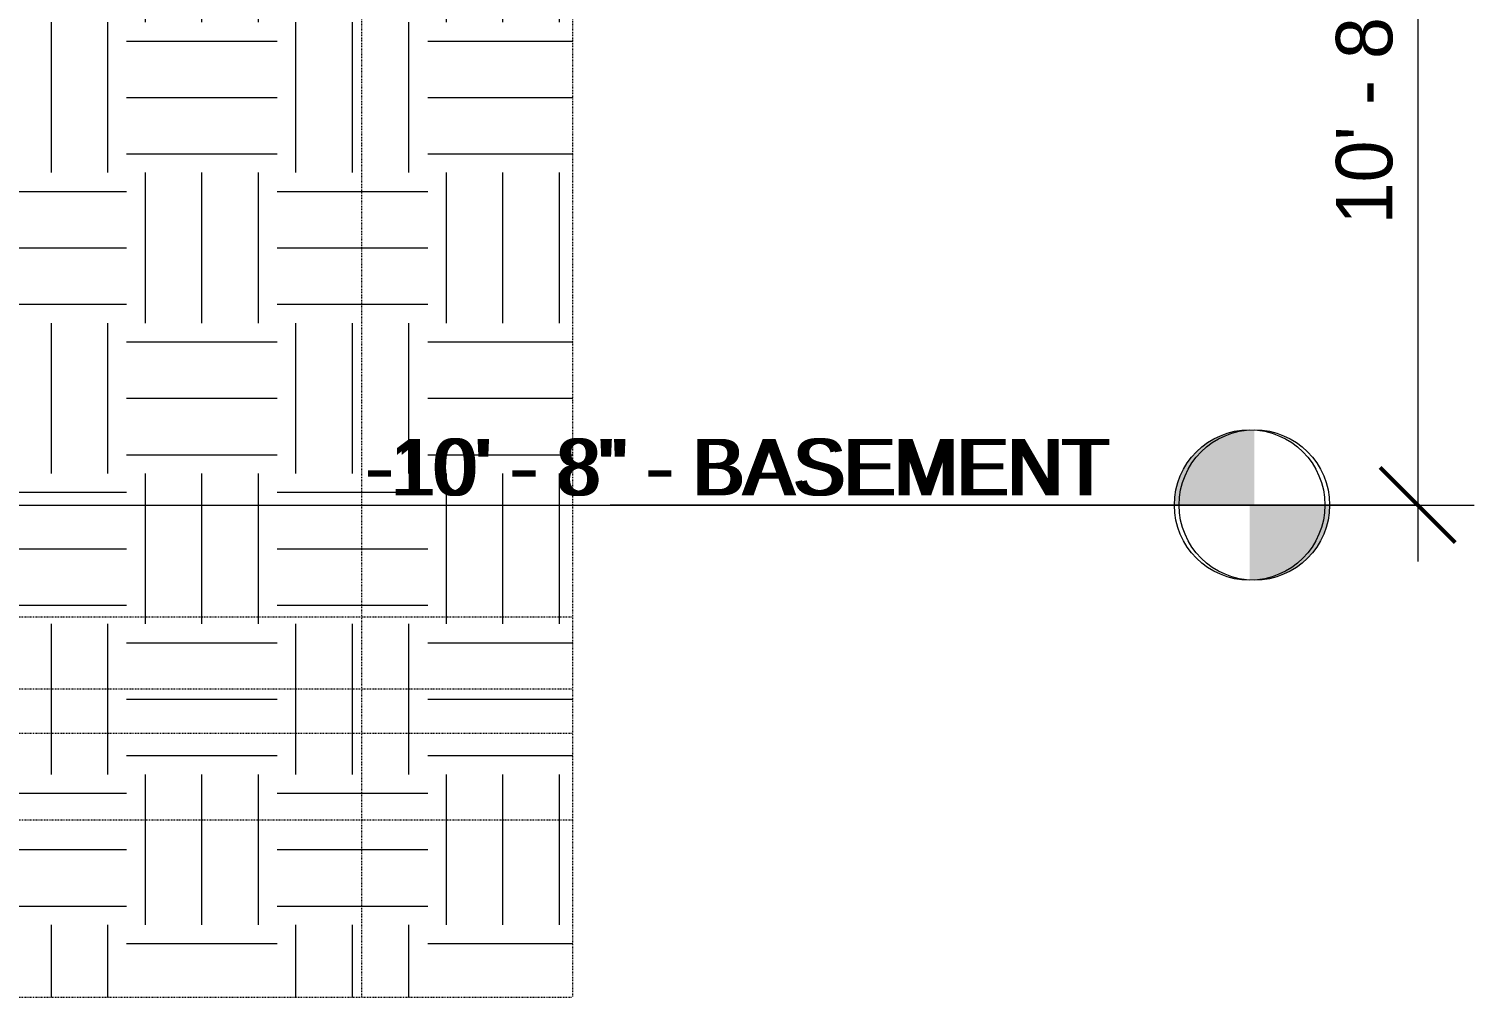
# Model space of a CAD drawing. Header units: inches. Extents: x -4179 to 1631, y -360 to 585.
# Drawn here: x 1400.4 to 1630.9, y -206.5 to -52 of the extents above; entities that cross this region are included whole.
import ezdxf

# ---------------------------------------------------------------- set-up
doc = ezdxf.new("R2010")
doc.units = ezdxf.units.IN
doc.header["$MEASUREMENT"] = 0
doc.linetypes.add('Aligning Line 1_8_', pattern=[0.25, 0.125, -0.125])
doc.linetypes.add('Grid Line 1_2_', pattern=[0.875, 0.5, -0.125, 0.125, -0.125])
for name, color, linetype, lineweight in [('0-2', 9, 'Continuous', 5), ('0-4', 165, 'Continuous', 5), ('0-5', 10, 'Continuous', 5), ('A-ANNO-DIMS', 211, 'Continuous', 9), ('A-ANNO-DIMS-96', 211, 'Continuous', 9), ('A-FLOR-LEVL', 51, 'Continuous', 9), ('A-FLOR-LEVL-1', 51, 'Grid Line 1_2_', 9), ('A-FLOR-LEVL-2', 254, 'Continuous', 9), ('A-FLOR-LEVL-3', 147, 'Continuous', 9), ('C-TOPO', 7, 'Continuous', 9), ('G-ANNO-SYMB', 111, 'Aligning Line 1_8_', 9), ('G-ANNO-SYMB-1', 254, 'Aligning Line 1_8_', 9), ('G-ANNO-SYMB-2', 147, 'Aligning Line 1_8_', 9)]:
    doc.layers.add(name, color=color, linetype=linetype, lineweight=lineweight)
doc.styles.add('Century Gothic', font='ufonts.com_century-gothic.ttf', dxfattribs={"height": 9})
doc.dimstyles.new('OD__1_8__Tol__', dxfattribs={"dimscale": 12, "dimtxt": 9.397514, "dimasz": 1, "dimexe": 0.75, "dimexo": 0.5, "dimgap": 0.125, "dimtad": 1, "dimdec": 3, "dimrnd": 0.125, "dimzin": 3, "dimdsep": 46, "dimlunit": 4, "dimtxsty": 'Century Gothic', "dimblk1": 'OBLIQUE', "dimblk2": 'OBLIQUE', "dimsah": 1, "dimcen": 0.09, "dimdle": 0.75, "dimazin": 0, "dimtfac": 1, "dimtdec": 4, "dimtix": 1, "dimtmove": 0, "dimatfit": 3, "dimfxl": 1, "dimtvp": 1, "dimtfill": 1, "dimfrac": 2, "dimtolj": 1, "dimtzin": 0, "dimarcsym": 2})
pattern_1 = [(0, (0, 0), (24, 24), [24, -24]), (0, (0, 9), (24, 24), [24, -24]), (0, (0, 18), (24, 24), [24, -24]), (90, (3, 21), (-24, 24), [24, -24]), (90, (12, 21), (-24, 24), [24, -24]), (90, (21, 21), (-24, 24), [24, -24])]

# ---------------------------------------------------------------- blocks, each defined once
blk = doc.blocks.new('Level - Level Head - Circle-V69-BUILDING ELEVATION - SOUTH')
at = {"layer": 'A-FLOR-LEVL'}
h = blk.add_hatch(color=256, dxfattribs=at)
edge = h.paths.add_edge_path(flags=0)
edge.add_line((12570.48, 0), (12558.48, 0))
edge.add_arc((12570.48, 0), 12, 90, 180, ccw=False)
edge.add_line((12570.48, 12), (12570.48, 0))
h = blk.add_hatch(color=256, dxfattribs=at)
edge = h.paths.add_edge_path(flags=0)
edge.add_line((12570.48, -12), (12570.48, 0))
edge.add_line((12570.48, 0), (12582.48, 0))
edge.add_arc((12570.48, 0), 12, 270, 360, ccw=False)
at = {"layer": 'A-FLOR-LEVL-2'}
blk.add_circle((12570.48, 0), 12, dxfattribs=at)
blk = doc.blocks.new('CTR - 2nd Phase_rvt-2-BUILDING ELEVATION - SOUTH')
at = {"layer": 'A-FLOR-LEVL-1'}
blk.add_line((9609.49, -128), (12558.48, -128), dxfattribs=at)
at = {"layer": 'G-ANNO-SYMB-1'}
blk.add_line((9706.24, -164.42), (12461.78, -164.42), dxfattribs=at)
at = {"layer": '0-2'}
blk.add_blockref('Level - Level Head - Circle-V69-BUILDING ELEVATION - SOUTH', (0, -128), dxfattribs=at)
at = {"layer": 'A-FLOR-LEVL', "insert": (12429.36, -117.45), "char_height": 9, "width": 142.713, "attachment_point": 1, "style": 'Century Gothic'}
blk.add_mtext('-10\' - 8" - BASEMENT', dxfattribs=at)
blk = doc.blocks.new('CTR  - Topography_rvt-2-BUILDING ELEVATION - SOUTH')
at = {"layer": 'C-TOPO'}
h = blk.add_hatch(dxfattribs=at)
h.set_pattern_fill('FP_70', color=256, style=0, pattern_type=2)
h.set_pattern_definition(pattern_1)
h.paths.add_polyline_path([(12365.59, -206.51), (12375.07, -206.51), (12375.07, -30), (12326.59, -30), (12326.59, -206.51), (12357.34, -206.51)], flags=0)
h = blk.add_hatch(dxfattribs=at)
h.set_pattern_fill('FP_70', color=256, style=0, pattern_type=2)
h.set_pattern_definition(pattern_1)
h.paths.add_polyline_path([(12375.07, -206.51), (12461.78, -206.51), (12461.78, -30), (12375.07, -30), (12375.07, -114.82)], flags=0)
blk = doc.blocks.new('Level - Level Head - Circle-V70-BUILDING ELEVATION - SOUTH')
at = {"layer": 'A-FLOR-LEVL'}
h = blk.add_hatch(color=256, dxfattribs=at)
edge = h.paths.add_edge_path(flags=0)
edge.add_line((12570.48, 0), (12558.48, 0))
edge.add_arc((12570.48, 0), 12, 90, 180, ccw=False)
edge.add_line((12570.48, 12), (12570.48, 0))
h = blk.add_hatch(color=256, dxfattribs=at)
edge = h.paths.add_edge_path(flags=0)
edge.add_line((12570.48, -12), (12570.48, 0))
edge.add_line((12570.48, 0), (12582.48, 0))
edge.add_arc((12570.48, 0), 12, 270, 360, ccw=False)
at = {"layer": 'A-FLOR-LEVL-3'}
blk.add_circle((12570.48, 0), 12, dxfattribs=at)
blk = doc.blocks.new('CTR - 1st Phase - Common Walls_rvt-2-BUILDING ELEVATION - SOUTH')
at = {"layer": 'A-FLOR-LEVL-1'}
blk.add_line((9609.49, -128), (12558.48, -128), dxfattribs=at)
at = {"layer": 'G-ANNO-SYMB-2'}
for p, q in [((12428.12, 526.95), (12428.12, -206.51)), ((12461.73, 526.95), (12461.73, -145.84)), ((9706.24, -145.84), (12461.73, -145.84)), ((9706.24, -164.42), (12461.78, -164.42))]:
    blk.add_line(p, q, dxfattribs=at)
at = {"layer": '0-4'}
blk.add_blockref('Level - Level Head - Circle-V70-BUILDING ELEVATION - SOUTH', (0, -128), dxfattribs=at)
at = {"layer": 'A-FLOR-LEVL', "insert": (12429.36, -117.45), "char_height": 9, "width": 142.713, "attachment_point": 1, "style": 'Century Gothic'}
blk.add_mtext('-10\' - 8" - BASEMENT', dxfattribs=at)
blk = doc.blocks.new('CTR - 1st Phase -Stairs _ Elevators_rvt-2-BUILDING ELEVATION - SOUTH')
at = {"layer": 'A-FLOR-LEVL-1'}
blk.add_line((9609.49, -128), (12558.48, -128), dxfattribs=at)
at = {"layer": 'G-ANNO-SYMB-2'}
for p in [(12461.73, 526.95), (9706.24, -206.49)]:
    blk.add_line(p, (12461.73, -206.49), dxfattribs=at)
at = {"layer": '0-4'}
blk.add_blockref('Level - Level Head - Circle-V70-BUILDING ELEVATION - SOUTH', (0, -128), dxfattribs=at)
at = {"layer": 'A-FLOR-LEVL', "insert": (12429.36, -117.45), "char_height": 9, "width": 142.713, "attachment_point": 1, "style": 'Century Gothic'}
blk.add_mtext('-10\' - 8" - BASEMENT', dxfattribs=at)
blk = doc.blocks.new('Level - Level Head - Circle-50818-BUILDING ELEVATION - SOUTH')
at = {"layer": 'A-FLOR-LEVL'}
h = blk.add_hatch(color=256, dxfattribs=at)
edge = h.paths.add_edge_path(flags=0)
edge.add_line((12569.73, 0), (12557.73, 0))
edge.add_arc((12569.73, 0), 12, 90, 180, ccw=False)
edge.add_line((12569.73, 12), (12569.73, 0))
h = blk.add_hatch(color=256, dxfattribs=at)
edge = h.paths.add_edge_path(flags=0)
edge.add_line((12569.73, -12), (12569.73, 0))
edge.add_line((12569.73, 0), (12581.73, 0))
edge.add_arc((12569.73, 0), 12, 270, 360, ccw=False)
blk.add_circle((12569.73, 0), 12, dxfattribs=at)
blk = doc.blocks.new('DIMBLOCK8-BUILDING ELEVATION - SOUTH')
at = {"layer": 'A-ANNO-DIMS-96', "lineweight": 50}
for p, q in [((1621.89, 0), (1615.89, 6)), ((1621.89, 0), (1627.89, -6)), ((1621.89, -128), (1615.89, -122)), ((1621.89, -128), (1627.89, -134))]:
    blk.add_line(p, q, dxfattribs=at)
at = {"layer": 'A-ANNO-DIMS-96'}
for p, q in [((1621.89, 0), (1493.1, 0)), ((1493.85, 0), (1630.89, 0)), ((1621.89, 0), (1621.89, -137)), ((1621.89, -128), (1493.1, -128)), ((1493.85, -128), (1630.89, -128))]:
    blk.add_line(p, q, dxfattribs=at)
at = {"layer": 'A-ANNO-DIMS-96', "color": 0, "insert": (1608.85, -83.24), "char_height": 9, "width": 46.1821, "attachment_point": 1, "rotation": 90, "line_spacing_factor": 0.984502, "style": 'Century Gothic', "bg_fill": 3, "box_fill_scale": 1.25, "bg_fill_color": 256, "bg_fill_true_color": 13158600, "bg_fill_transparency": 0}
blk.add_mtext('10\' - 8"', dxfattribs=at)
blk = doc.blocks.new('_Oblique')
at = {"color": 0, "linetype": 'ByBlock', "lineweight": -2}
blk.add_line((-0.5, -0.5), (0.5, 0.5), dxfattribs=at)

msp = doc.modelspace()

# ---------------------------------------------------------------- linework, layer by layer
at = {"layer": 'A-FLOR-LEVL-1'}
msp.add_line((-1364.3938, -128), (1583.0971, -128), dxfattribs=at)
at = {"layer": 'G-ANNO-SYMB'}
for p, q in [((-1268.3938, -157.3105), (1487.1463, -157.3105)), ((-1268.3977, -178.2392), (1487.1463, -178.2392))]:
    msp.add_line(p, q, dxfattribs=at)

# ---------------------------------------------------------------- block references
at = {"layer": '0-5'}
for name in ['CTR - 2nd Phase_rvt-2-BUILDING ELEVATION - SOUTH', 'CTR - 1st Phase - Common Walls_rvt-2-BUILDING ELEVATION - SOUTH', 'CTR - 1st Phase -Stairs _ Elevators_rvt-2-BUILDING ELEVATION - SOUTH', 'CTR  - Topography_rvt-2-BUILDING ELEVATION - SOUTH']:
    msp.add_blockref(name, (-10974.6342, 0), dxfattribs=at)
at = {"layer": 'A-FLOR-LEVL'}
msp.add_blockref('Level - Level Head - Circle-50818-BUILDING ELEVATION - SOUTH', (-10974.6342, -128), dxfattribs=at)

# ---------------------------------------------------------------- texts
at = {"layer": 'A-FLOR-LEVL', "insert": (1453.9769, -117.4492), "char_height": 9, "width": 142.713, "attachment_point": 1, "style": 'Century Gothic'}
msp.add_mtext('-10\' - 8" - BASEMENT', dxfattribs=at)

# ---------------------------------------------------------------- next in the draw order: dimensions: what is measured, and where the dimension line sits
at = {"layer": 'A-ANNO-DIMS'}
dim = msp.add_linear_dim(base=(1621.8866, -128), p1=(1487.8471, 0), p2=(1487.8471, -128), angle=90, dimstyle='OD__1_8__Tol__', override={"dimpost": '<>', "dimfxl": 128}, dxfattribs=at)
dim.commit()
dim.dimension.update_dxf_attribs({"geometry": 'DIMBLOCK8-BUILDING ELEVATION - SOUTH', "text_midpoint": (1615.6602, -64)})

doc.saveas('drawing.dxf')
